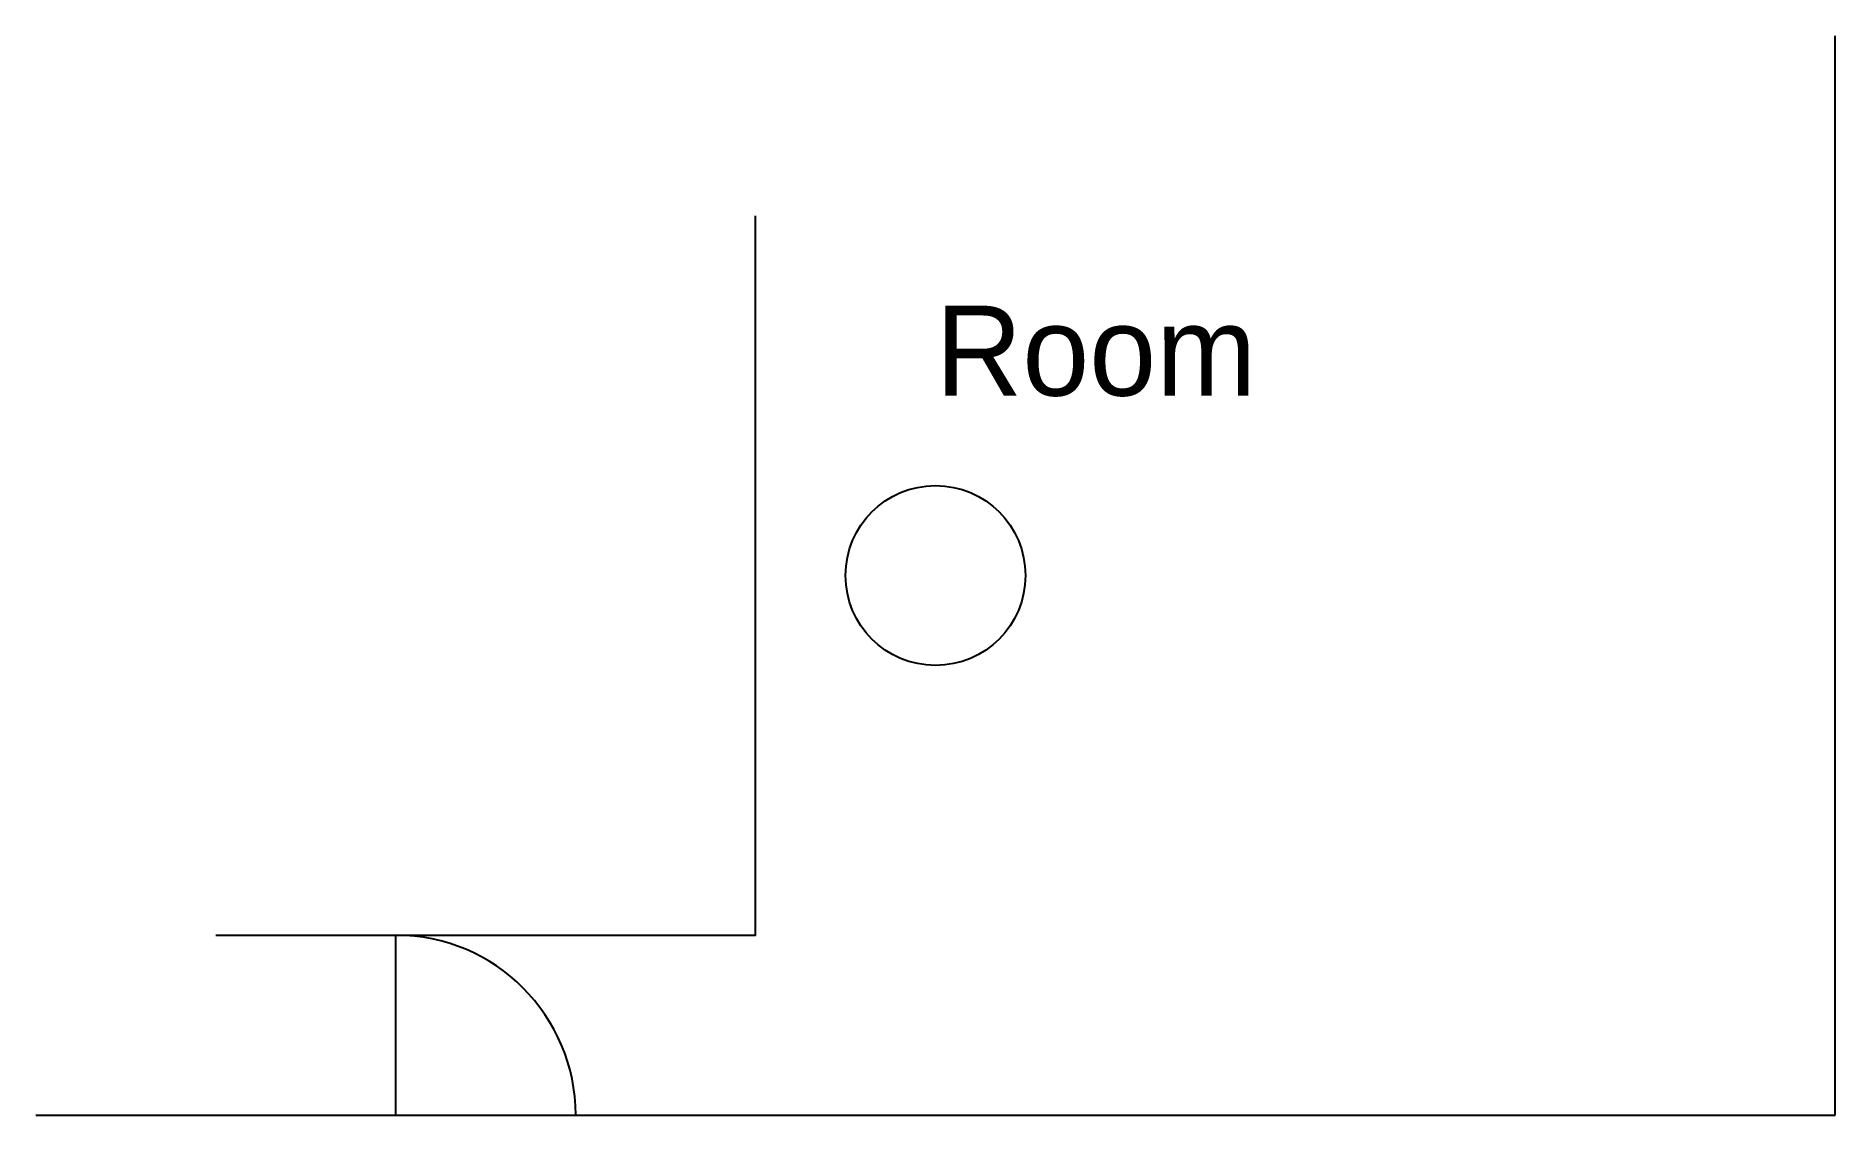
# Model space of a CAD drawing. Header units: metres. Extents: x 0 to 100, y 0 to 60.
import ezdxf

# ---------------------------------------------------------------- set-up
doc = ezdxf.new("R2010")
doc.units = ezdxf.units.M
doc.layers.add('WALLS', color=1, linetype='Continuous')

# ---------------------------------------------------------------- blocks, each defined once
blk = doc.blocks.new('DOOR')
blk.add_line((0, 0), (0, 10))
blk.add_arc((0, 0), 10, 0, 90)

msp = doc.modelspace()

# ---------------------------------------------------------------- linework, layer by layer
msp.add_lwpolyline([(10, 10), (40, 10), (40, 50)])
msp.add_circle((50, 30), 5)
at = {"layer": 'WALLS'}
for p, q in [((100, 0), (100, 60)), ((0, 0), (100, 0))]:
    msp.add_line(p, q, dxfattribs=at)

# ---------------------------------------------------------------- block references
msp.add_blockref('DOOR', (20, 0))

# ---------------------------------------------------------------- texts
msp.add_text('Room', height=5).set_placement((50, 40))

doc.saveas('drawing.dxf')
